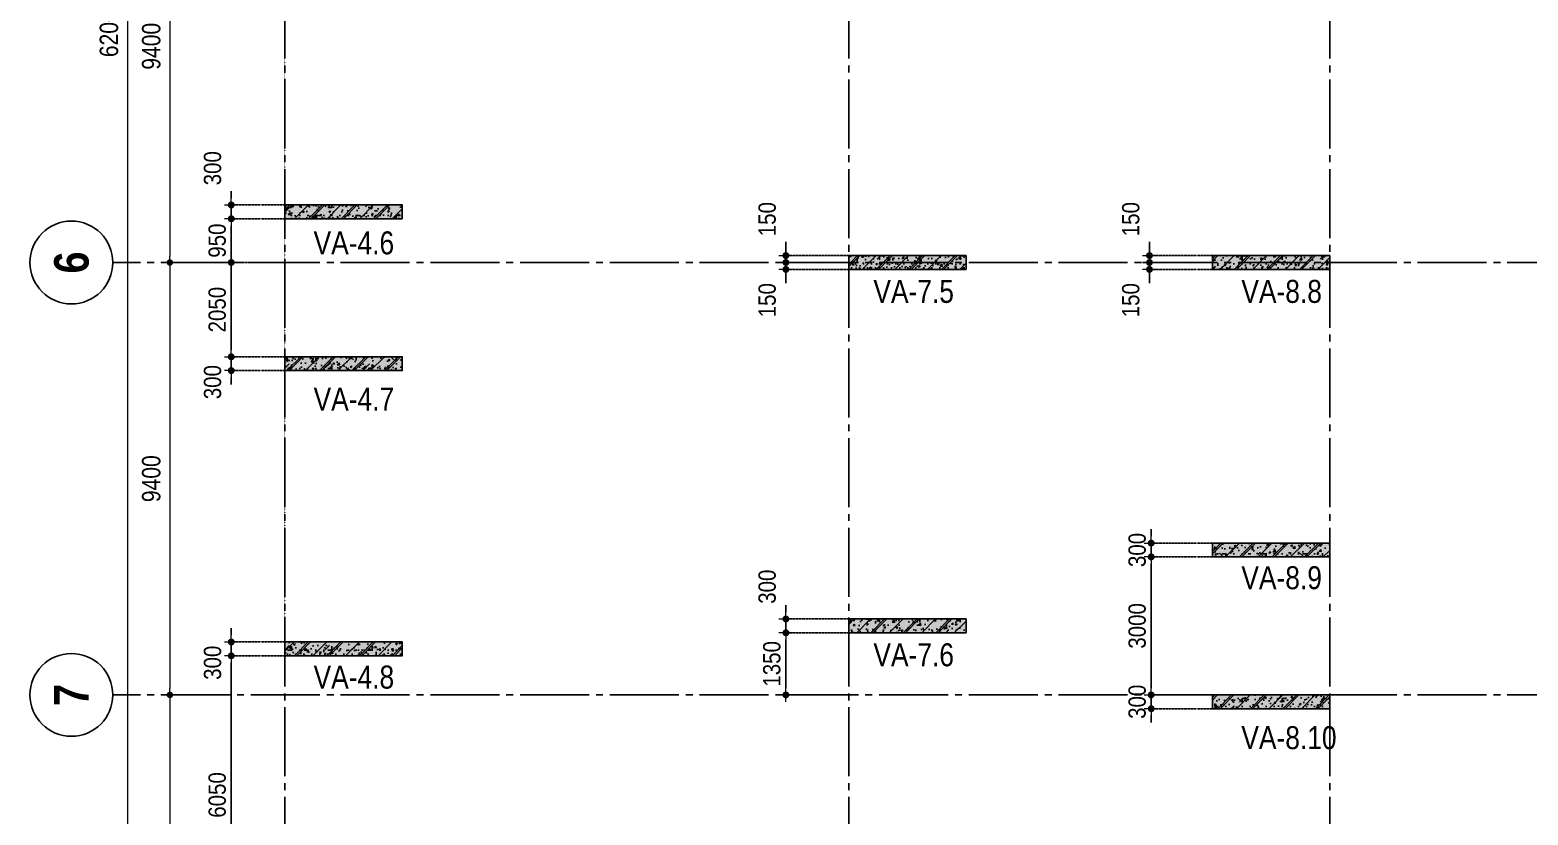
# Model space of a CAD drawing. Header units: millimetres. Extents: x -3973692 to -2843767, y 592734 to 838475.
# Drawn here: x -2954036 to -2921486, y 714119 to 731186 of the extents above; entities that cross this region are included whole.
import ezdxf
from ezdxf.enums import TextEntityAlignment as Align

# ---------------------------------------------------------------- set-up
doc = ezdxf.new("R2010")
doc.units = ezdxf.units.MM
doc.header["$MEASUREMENT"] = 0
doc.header["$PDMODE"] = 3
doc.header["$PDSIZE"] = -20
for name, pattern in [('CHG_XX_Luoi truc-Block A$0$MB_Luoi truc-150-TWA$0$Center101', [13, 10, -1, 1, -1]), ('DIVIDE2', [15.87499999999999, 6.349999999999998, -3.174999999999998, 0, -3.174999999999998, 0, -3.174999999999998]), ('DOT2', [0.125, 0, -0.125]), ('HIDDEN5', [2.8375, 1.25, -1.5875])]:
    doc.linetypes.add(name, pattern=pattern)
doc.layers.get('0').update_dxf_attribs({"lineweight": 9})
doc.layers.get('Defpoints').update_dxf_attribs({"color": 10, "lineweight": 0})
for name, color, linetype, lineweight in [("'S_General_Dim_1", 1, 'Continuous', 18), ("'S_General_Divide_3 Intermediate", 3, 'DIVIDE2', 40), ('CHG_XX_Cot_Block A-T8-15$0$DBAO', 3, 'Continuous', 13), ('CHG_XX_Luoi truc-Block A$0$Dim 200', 1, 'Continuous', 5), ('TEXT', 7, 'Continuous', 15)]:
    doc.layers.add(name, color=color, linetype=linetype, lineweight=lineweight)
for name, color, linetype in [('CHG_XX_Cot_Block A-T8-15$0$mb_cot tang 14-17 twa$0$Concrete Hatch', 218, 'Continuous'), ('CHG_XX_Cot_Block A-T8-15$0$mb_cot tang 14-17 twa$0$Concrete Line', 6, 'Continuous'), ('CHG_XX_Cot_Block A-T8-15$0$mb_cot tang 14-17 twa$0$Concrete Solid', 216, 'Continuous'), ('CHG_XX_Luoi truc-Block A$0$MB_Luoi truc-150-TWA$0$Grid', 34, 'Continuous'), ('CHG_XX_Luoi truc-Block A$0$MB_Luoi truc-150-TWA$0$Grid Line', 251, 'CHG_XX_Luoi truc-Block A$0$MB_Luoi truc-150-TWA$0$Center101'), ('dim', 1, 'Continuous')]:
    doc.layers.add(name, color=color, linetype=linetype)
doc.styles.add('arial', font='arial.ttf', dxfattribs={"width": 0.85})
doc.styles.add('CHG_XX_Luoi truc-Block A$0$MB_Luoi truc-150-TWA$0$Grid A-F$0$VNI-HelveCB', font='')
doc.styles.add('CHG_XX_Luoi truc-Block A$0$Star-HelCon', font='')
doc.styles.add('TTP-HelCon', font='')
doc.styles.get('CHG_XX_Luoi truc-Block A$0$MB_Luoi truc-150-TWA$0$Grid A-F$0$VNI-HelveCB').set_extended_font_data('VNI-Helve-Condense', bold=True)
doc.styles.get('CHG_XX_Luoi truc-Block A$0$Star-HelCon').set_extended_font_data('VNI-Helve-Condense')
doc.styles.get('TTP-HelCon').set_extended_font_data('VNI-Helve-Condense')
doc.dimstyles.new('150', dxfattribs={"dimscale": 150, "dimtxt": 2.5, "dimasz": 1, "dimexe": 0, "dimexo": 0, "dimgap": 0.75, "dimtad": 1, "dimdec": 0, "dimzin": 9, "dimdsep": 46, "dimtxsty": 'arial', "dimblk1": 'DIMDOT', "dimblk2": 'DIMDOT', "dimsah": 1, "dimcen": 2, "dimdle": 3, "dimclre": 8, "dimclrt": 2, "dimadec": 0, "dimazin": 0, "dimtfac": 1, "dimtdec": 0, "dimtix": 1, "dimtmove": 2, "dimatfit": 3, "dimldrblk": 'DIMPIJL', "dimfxl": 1, "dimtvp": 1.8, "dimtolj": 1, "dimtzin": 0, "dimarcsym": 0})
doc.dimstyles.new('CHG_XX_Luoi truc-Block A$0$Dim 200', dxfattribs={"dimscale": 200, "dimtxt": 2, "dimasz": 0.7, "dimexe": 1, "dimexo": 1, "dimgap": 1, "dimtad": 1, "dimdec": 0, "dimzin": 12, "dimdsep": 46, "dimtxsty": 'CHG_XX_Luoi truc-Block A$0$Star-HelCon', "dimblk": 'CHG_XX_Luoi truc-Block A$0$_Dot', "dimcen": 1, "dimclrd": 256, "dimclre": 256, "dimclrt": 3, "dimadec": 0, "dimazin": 0, "dimtfac": 1, "dimtdec": 0, "dimtix": 1, "dimtmove": 2, "dimatfit": 3, "dimldrblk": 'CHG_XX_Luoi truc-Block A$0$HTT Arrow 30', "dimfxl": 1, "dimtolj": 1, "dimtzin": 0, "dimarcsym": 0})

# ---------------------------------------------------------------- blocks, each defined once
blk = doc.blocks.new('*U3016')
at = {"layer": 'CHG_XX_Luoi truc-Block A$0$MB_Luoi truc-150-TWA$0$Grid Line'}
blk.add_line((0, 0), (0, 467.0000000000001), dxfattribs=at)
at = {"layer": 'CHG_XX_Luoi truc-Block A$0$MB_Luoi truc-150-TWA$0$Grid', "lineweight": -2, "style": 'CHG_XX_Luoi truc-Block A$0$MB_Luoi truc-150-TWA$0$Grid A-F$0$VNI-HelveCB'}
for tag, p in [('GRIDSUB', (0, 476.0000000000001)), ('GRID', (0, -9))]:
    blk.add_attdef(tag, text='', height=5, dxfattribs=at).set_placement(p, align=Align.MIDDLE)
blk = doc.blocks.new('*U3015')
at = {"layer": 'CHG_XX_Luoi truc-Block A$0$MB_Luoi truc-150-TWA$0$Grid Line'}
blk.add_line((0, 0), (0, 467), dxfattribs=at)
at = {"layer": 'CHG_XX_Luoi truc-Block A$0$MB_Luoi truc-150-TWA$0$Grid', "lineweight": -2, "style": 'CHG_XX_Luoi truc-Block A$0$MB_Luoi truc-150-TWA$0$Grid A-F$0$VNI-HelveCB'}
for tag, p in [('GRIDSUB', (0, 476)), ('GRID', (0, -9))]:
    blk.add_attdef(tag, text='', height=5, dxfattribs=at).set_placement(p, align=Align.MIDDLE)
blk = doc.blocks.new('CHG_XX_Luoi truc-Block A$0$_Dot')
at = {"color": 0, "linetype": 'ByBlock', "lineweight": -2}
blk.add_line((-0.5, 0), (-1, 0), dxfattribs=at)
at = {"color": 0, "linetype": 'ByBlock', "const_width": 0.5}
blk.add_lwpolyline([(-0.25, 0, 1), (0.25, 0, 1)], format="xyb", close=True, dxfattribs=at)
blk = doc.blocks.new('*D3000')
at = {"layer": 'CHG_XX_Luoi truc-Block A$0$Dim 200', "lineweight": -2, "transparency": 16777216}
for p, q in [((-1678.131983339686, 125559.6356885453), (-2699.984525544472, 125559.6356885453)), ((-2499.984525544472, 125419.6356885453), (-2499.98452554447, 116299.6356885453)), ((-1828.131983339686, 116159.6356885453), (-2699.98452554447, 116159.6356885453))]:
    blk.add_line(p, q, dxfattribs=at)
at = {"layer": 'Defpoints', "color": 0, "transparency": 16777216}
for p in [(-1478.131983339686, 125559.6356885453), (-2499.98452554447, 116159.6356885453), (-1628.131983339686, 116159.6356885453)]:
    blk.add_point(p, dxfattribs=at)
at = {"layer": 'CHG_XX_Luoi truc-Block A$0$Dim 200', "lineweight": -2, "transparency": 16777216, "xscale": 140, "yscale": 140, "zscale": 140}
for p, rotation in [((-2499.984525544472, 125559.6356885453), 90), ((-2499.98452554447, 116159.6356885453), 270)]:
    blk.add_blockref('CHG_XX_Luoi truc-Block A$0$_Dot', p, dxfattribs=dict(at, rotation=rotation))
at = {"layer": 'CHG_XX_Luoi truc-Block A$0$Dim 200', "color": 3, "transparency": 16777216, "insert": (-2904.251192211103, 120859.6356885452), "char_height": 400, "attachment_point": 5, "rotation": 90, "style": 'CHG_XX_Luoi truc-Block A$0$Star-HelCon'}
blk.add_mtext('\\A1;9400', dxfattribs=at)
blk = doc.blocks.new('CHG_XX_Luoi truc-Block A$0$HTT Arrow 30')
blk.add_hatch(color=256).paths.add_polyline_path([(-2.5, 0.3750000000000002), (-2.5, -0.3749999999999998), (0, 0)])
at = {"color": 0, "linetype": 'ByBlock', "lineweight": -2}
for p, q in [((0, 0), (-2.5, 0.3750000000000002)), ((-2.5, -0.3749999999999998), (-2.5, 0.3750000000000002)), ((0, 0), (-2.5, -0.3749999999999998))]:
    blk.add_line(p, q, dxfattribs=at)
blk = doc.blocks.new('*D3001')
at = {"layer": 'CHG_XX_Luoi truc-Block A$0$Dim 200', "lineweight": -2, "transparency": 16777216}
for p, q in [((-1828.131983339686, 116159.6356885453), (-2699.984525544472, 116159.6356885453)), ((-2499.984525544472, 116019.6356885453), (-2499.98452554447, 106899.6356885453)), ((-1678.131983339686, 106759.6356885453), (-2699.98452554447, 106759.6356885453))]:
    blk.add_line(p, q, dxfattribs=at)
at = {"layer": 'Defpoints', "color": 0, "transparency": 16777216}
for p in [(-1628.131983339686, 116159.6356885453), (-2499.98452554447, 106759.6356885453), (-1478.131983339686, 106759.6356885453)]:
    blk.add_point(p, dxfattribs=at)
at = {"layer": 'CHG_XX_Luoi truc-Block A$0$Dim 200', "lineweight": -2, "transparency": 16777216, "xscale": 140, "yscale": 140, "zscale": 140}
for p, rotation in [((-2499.984525544472, 116159.6356885453), 90), ((-2499.98452554447, 106759.6356885453), 270)]:
    blk.add_blockref('CHG_XX_Luoi truc-Block A$0$_Dot', p, dxfattribs=dict(at, rotation=rotation))
at = {"layer": 'CHG_XX_Luoi truc-Block A$0$Dim 200', "color": 3, "transparency": 16777216, "insert": (-2904.251192211106, 111459.6356885452), "char_height": 400, "attachment_point": 5, "rotation": 90, "style": 'CHG_XX_Luoi truc-Block A$0$Star-HelCon'}
blk.add_mtext('\\A1;9400', dxfattribs=at)
blk = doc.blocks.new('*D3002')
at = {"layer": 'CHG_XX_Luoi truc-Block A$0$Dim 200', "lineweight": -2, "transparency": 16777216}
for p, q in [((-1678.131983339686, 106759.6356885453), (-2699.984525540746, 106759.6356885453)), ((-2499.984525540746, 106619.6356885453), (-2499.984525540744, 97799.63568854523)), ((-1678.131983339686, 97659.63568854523), (-2699.984525540744, 97659.63568854523))]:
    blk.add_line(p, q, dxfattribs=at)
at = {"layer": 'Defpoints', "color": 0, "transparency": 16777216}
for p in [(-1478.131983339686, 106759.6356885453), (-2499.984525540744, 97659.63568854523), (-1478.131983339686, 97659.63568854523)]:
    blk.add_point(p, dxfattribs=at)
at = {"layer": 'CHG_XX_Luoi truc-Block A$0$Dim 200', "lineweight": -2, "transparency": 16777216, "xscale": 140, "yscale": 140, "zscale": 140}
for p, rotation in [((-2499.984525540746, 106759.6356885453), 90), ((-2499.984525540744, 97659.63568854523), 270)]:
    blk.add_blockref('CHG_XX_Luoi truc-Block A$0$_Dot', p, dxfattribs=dict(at, rotation=rotation))
at = {"layer": 'CHG_XX_Luoi truc-Block A$0$Dim 200', "color": 3, "transparency": 16777216, "insert": (-2904.251192207382, 102209.6356885452), "char_height": 400, "attachment_point": 5, "rotation": 90, "style": 'CHG_XX_Luoi truc-Block A$0$Star-HelCon'}
blk.add_mtext('\\A1;9100', dxfattribs=at)
blk = doc.blocks.new('*D3004')
at = {"layer": 'CHG_XX_Luoi truc-Block A$0$Dim 200', "lineweight": -2, "transparency": 16777216}
for p, q in [((-2389.058254442077, 152259.6356885453), (-3618.466354361928, 152259.6356885453)), ((-3418.466354361928, 152119.6356885453), (-3418.466354361914, 90399.63568854523)), ((-2354.176773137588, 90259.63568854523), (-3618.466354361914, 90259.63568854523))]:
    blk.add_line(p, q, dxfattribs=at)
at = {"layer": 'Defpoints', "color": 0, "transparency": 16777216}
for p in [(-2189.058254442077, 152259.6356885453), (-3418.466354361914, 90259.63568854523), (-2154.176773137588, 90259.63568854523)]:
    blk.add_point(p, dxfattribs=at)
at = {"layer": 'CHG_XX_Luoi truc-Block A$0$Dim 200', "lineweight": -2, "transparency": 16777216, "xscale": 140, "yscale": 140, "zscale": 140}
for p, rotation in [((-3418.466354361928, 152259.6356885453), 90), ((-3418.466354361914, 90259.63568854523), 270)]:
    blk.add_blockref('CHG_XX_Luoi truc-Block A$0$_Dot', p, dxfattribs=dict(at, rotation=rotation))
at = {"layer": 'CHG_XX_Luoi truc-Block A$0$Dim 200', "color": 3, "transparency": 16777216, "insert": (-3822.733021028553, 121259.6356885452), "char_height": 400, "attachment_point": 5, "rotation": 90, "style": 'CHG_XX_Luoi truc-Block A$0$Star-HelCon'}
blk.add_mtext('\\A1;62000', dxfattribs=at)
blk = doc.blocks.new('*U3014')
at = {"layer": 'CHG_XX_Luoi truc-Block A$0$MB_Luoi truc-150-TWA$0$Grid', "lineweight": -2}
blk.add_line((0, 407), (0, 404), dxfattribs=at)
blk.add_circle((0, 413), 6, dxfattribs=at)
at = {"layer": 'CHG_XX_Luoi truc-Block A$0$MB_Luoi truc-150-TWA$0$Grid Line'}
blk.add_line((0, 0), (0, 404), dxfattribs=at)
at = {"layer": 'CHG_XX_Luoi truc-Block A$0$MB_Luoi truc-150-TWA$0$Grid', "lineweight": -2, "style": 'CHG_XX_Luoi truc-Block A$0$MB_Luoi truc-150-TWA$0$Grid A-F$0$VNI-HelveCB'}
for tag, p in [('GRIDSUB', (0, 413)), ('GRID', (0, -9))]:
    blk.add_attdef(tag, text='', height=5, dxfattribs=at).set_placement(p, align=Align.MIDDLE)
blk = doc.blocks.new('*U3162')
at = {"layer": 'CHG_XX_Cot_Block A-T8-15$0$mb_cot tang 14-17 twa$0$Concrete Hatch'}
h = blk.add_hatch(dxfattribs=at)
h.set_pattern_fill('CONCRETE', color=256, scale=50, style=0, pattern_type=2)
h.set_pattern_definition([(45, (150, -2500), (-176.7766952966369, 176.7766952966369), []), (45, (150, -2450), (-353.5533905932737, 353.5533905932738), []), (49.99999999999999, (150, -2500), (358.6300913003767, -31.37606749129755), [37.5, -412.5]), (355, (150, -2500), (-69.3756668065, 376.0960668500059), [30, -330]), (100.4514, (179.88584, -2502.614669999999), (289.2546908570108, 344.7197710304768), [31.870095, -350.571056]), (46.18420000000001, (150, -2400), (533.6205243128222, -82.75950716450905), [56.25, -618.75]), (96.6356, (194.4683725, -2406.8966535), (467.3313527743517, 487.0589354502209), [47.805144, -525.8565]), (351.1842, (150, -2400), (467.3309725668136, 487.0593004626623), [45, -495]), (21, (200, -2425), (298.4535260592309, -201.3094453326694), [37.5, -412.5]), (326.0000000000001, (200, -2425), (121.6576659607909, 362.5750225234265), [30, -330]), (71.4514, (224.8711165, -2441.775803), (420.111314290745, 161.2652483549762), [31.870095, -350.571056]), (37.50000000000001, (150, -2500), (6.079927658645334, 166.4469269156558), [0, -326, 0, -335, 0, -331.25]), (7.499999999999999, (150, -2500), (131.5347687210743, 197.2058559411801), [0, -191, 0, -318.5, 0, -126.25]), (327.5, (38.5, -2500), (266.9112180862045, -11.2774358671899), [0, -125, 0, -390, 0, -517.5]), (317.5, (-11.5, -2500), (291.5930846711931, 50.05249116615882), [0, -162.5, 0, -259, 0, -367.5]), (0, (325, -2325), (0, 875), [87.5, -787.5]), (0, (587.5, -2150), (0, 875), [87.5, -787.5]), (0, (412.5, -1800), (0, 875), [87.5, -350, 87.5, -350]), (90, (325, -2325), (-875, 5.35782974626967e-14), [87.5, -787.5]), (90, (412.5, -1800), (-875, 5.35782974626967e-14), [87.5, -787.5]), (90, (675, -2150), (-875, 5.35782974626967e-14), [87.5, -787.5]), (90, (850, -1887.5), (-875, 5.35782974626967e-14), [87.5, -787.5]), (135, (412.5, -2325), (-875.016357447105, 8.881784197001252e-14), [123.76, -1113.7]), (135, (500, -1800), (-875.016357447105, 8.881784197001252e-14), [123.76, -1113.7]), (45, (587.5, -2150), (8.881784197001252e-14, 875.016357447105), [123.76, -247.485, 123.76, -742.455]), (0, (-25, -2500), (87.5, 87.5), [-175, 0])])
h.paths.add_polyline_path([(-50, 50), (-50, -2500), (250, -2500), (250, 50)])
at = {"layer": 'CHG_XX_Cot_Block A-T8-15$0$mb_cot tang 14-17 twa$0$Concrete Solid'}
blk.add_hatch(color=256, dxfattribs=at).paths.add_polyline_path([(-50, 50), (-50, -2500), (250, -2500), (250, 50)])
at = {"layer": 'CHG_XX_Cot_Block A-T8-15$0$mb_cot tang 14-17 twa$0$Concrete Line'}
blk.add_lwpolyline([(-50, 50), (-50, -2500), (250, -2500), (250, 50)], close=True, dxfattribs=at)
blk = doc.blocks.new('DIMDOT')
for p, q in [((1, 0), (-1, 0)), ((0, -1), (0, 1))]:
    blk.add_line(p, q)
at = {"const_width": 0.5}
blk.add_lwpolyline([(-0.25, 0, 1), (0.25, 0, 1)], format="xyb", close=True, dxfattribs=at)
blk = doc.blocks.new('*D671')
at = {"layer": "'S_General_Dim_1", "color": 0, "lineweight": -2, "transparency": 16777216}
for p, q in [((-2949662.05139117, 727531.0114495864), (-2949662.05139117, 727681.0114495864)), ((-2949662.05139117, 727381.0114495864), (-2949662.05139117, 727080.6471437085)), ((-2949662.05139117, 726930.6471437085), (-2949662.05139117, 726780.6471437085))]:
    blk.add_line(p, q, dxfattribs=at)
at = {"layer": "'S_General_Dim_1", "color": 8, "linetype": 'HIDDEN5', "lineweight": -2, "transparency": 16777216}
for p, q in [((-2948495.198556493, 727381.0114495864), (-2949662.05139117, 727381.0114495864)), ((-2948495.198556937, 727080.6471437085), (-2949662.05139117, 727080.6471437085))]:
    blk.add_line(p, q, dxfattribs=at)
at = {"layer": 'Defpoints', "color": 0, "transparency": 16777216}
for p in [(-2948495.198556493, 727381.0114495864), (-2949662.05139117, 727080.6471437085), (-2948495.198556937, 727080.6471437085)]:
    blk.add_point(p, dxfattribs=at)
at = {"layer": "'S_General_Dim_1", "color": 0, "lineweight": -2, "transparency": 16777216, "xscale": 150, "yscale": 150, "zscale": 150}
for p, rotation in [((-2949662.05139117, 727381.0114495864), 270), ((-2949662.05139117, 727080.6471437085), 90)]:
    blk.add_blockref('DIMDOT', p, dxfattribs=dict(at, rotation=rotation))
at = {"layer": "'S_General_Dim_1", "color": 2, "transparency": 16777216, "insert": (-2950067.337884995, 728179.2762593387), "char_height": 375, "attachment_point": 5, "rotation": 90, "style": 'arial'}
blk.add_mtext('\\A1;300', dxfattribs=at)
blk = doc.blocks.new('DIMPIJL')
at = {"linetype": 'ByBlock'}
blk.add_solid([(-2.5, 0.4166666666666686), (-2.5, -0.4166666666666686), (0, 0)], dxfattribs=at)
blk = doc.blocks.new('*D672')
at = {"layer": "'S_General_Dim_1", "color": 0, "lineweight": -2, "transparency": 16777216}
for p, q in [((-2949662.051390908, 724230.6471380717), (-2949662.051390908, 724380.6471380717)), ((-2949662.051390908, 724080.6471380717), (-2949662.051390908, 723781.0114495864)), ((-2949662.051390908, 723631.0114495864), (-2949662.051390908, 723481.0114495864))]:
    blk.add_line(p, q, dxfattribs=at)
at = {"layer": "'S_General_Dim_1", "color": 8, "linetype": 'HIDDEN5', "lineweight": -2, "transparency": 16777216}
for p, q in [((-2948495.198556677, 724080.6471380717), (-2949662.051390908, 724080.6471380717)), ((-2948495.198556937, 723781.0114495864), (-2949662.051390908, 723781.0114495864))]:
    blk.add_line(p, q, dxfattribs=at)
at = {"layer": 'Defpoints', "color": 0, "transparency": 16777216}
for p in [(-2948495.198556677, 724080.6471380717), (-2949662.051390908, 723781.0114495864), (-2948495.198556937, 723781.0114495864)]:
    blk.add_point(p, dxfattribs=at)
at = {"layer": "'S_General_Dim_1", "color": 0, "lineweight": -2, "transparency": 16777216, "xscale": 150, "yscale": 150, "zscale": 150}
for p, rotation in [((-2949662.051390908, 724080.6471380717), 270), ((-2949662.051390908, 723781.0114495864), 90)]:
    blk.add_blockref('DIMDOT', p, dxfattribs=dict(at, rotation=rotation))
at = {"layer": "'S_General_Dim_1", "color": 2, "transparency": 16777216, "insert": (-2950067.337884734, 723529.4825462495), "char_height": 375, "attachment_point": 5, "rotation": 90, "style": 'arial'}
blk.add_mtext('\\A1;300', dxfattribs=at)
blk = doc.blocks.new('*D673')
at = {"layer": "'S_General_Dim_1", "color": 0, "lineweight": -2, "transparency": 16777216}
for p, q in [((-2949662.051390908, 718031.0114495864), (-2949662.051390908, 718181.0114495864)), ((-2949662.051390908, 717881.0114495864), (-2949662.051390908, 717580.6516391439)), ((-2949662.051390908, 717430.6516391439), (-2949662.051390908, 717280.6516391439))]:
    blk.add_line(p, q, dxfattribs=at)
at = {"layer": "'S_General_Dim_1", "color": 8, "linetype": 'HIDDEN5', "lineweight": -2, "transparency": 16777216}
for p, q in [((-2948495.198556937, 717881.0114495864), (-2949662.051390908, 717881.0114495864)), ((-2948495.198556677, 717580.6516391439), (-2949662.051390908, 717580.6516391439))]:
    blk.add_line(p, q, dxfattribs=at)
at = {"layer": 'Defpoints', "color": 0, "transparency": 16777216}
for p in [(-2948495.198556937, 717881.0114495864), (-2949662.051390908, 717580.6516391439), (-2948495.198556677, 717580.6516391439)]:
    blk.add_point(p, dxfattribs=at)
at = {"layer": "'S_General_Dim_1", "color": 0, "lineweight": -2, "transparency": 16777216, "xscale": 150, "yscale": 150, "zscale": 150}
for p, rotation in [((-2949662.051390908, 717881.0114495864), 270), ((-2949662.051390908, 717580.6516391439), 90)]:
    blk.add_blockref('DIMDOT', p, dxfattribs=dict(at, rotation=rotation))
at = {"layer": "'S_General_Dim_1", "color": 2, "transparency": 16777216, "insert": (-2950067.337884734, 717429.4870473217), "char_height": 375, "attachment_point": 5, "rotation": 90, "style": 'arial'}
blk.add_mtext('\\A1;300', dxfattribs=at)
blk = doc.blocks.new('*D674')
at = {"layer": "'S_General_Dim_1", "color": 8, "linetype": 'HIDDEN5', "lineweight": -2, "transparency": 16777216}
for p, q in [((-2948495.198556677, 717580.6516391439), (-2949662.051390907, 717580.6516391439)), ((-2947445.19855693, 711530.6471380723), (-2949662.051390907, 711530.6471380723))]:
    blk.add_line(p, q, dxfattribs=at)
at = {"layer": "'S_General_Dim_1", "color": 0, "lineweight": -2, "transparency": 16777216}
blk.add_line((-2949662.051390907, 717430.6516391439), (-2949662.051390907, 711680.6471380723), dxfattribs=at)
at = {"layer": 'Defpoints', "color": 0, "transparency": 16777216}
for p in [(-2948495.198556677, 717580.6516391439), (-2949662.051390907, 711530.6471380723), (-2947445.19855693, 711530.6471380723)]:
    blk.add_point(p, dxfattribs=at)
at = {"layer": "'S_General_Dim_1", "color": 0, "lineweight": -2, "transparency": 16777216, "xscale": 150, "yscale": 150, "zscale": 150}
for p, rotation in [((-2949662.051390907, 717580.6516391439), 90), ((-2949662.051390907, 711530.6471380723), 270)]:
    blk.add_blockref('DIMDOT', p, dxfattribs=dict(at, rotation=rotation))
at = {"layer": "'S_General_Dim_1", "color": 2, "transparency": 16777216, "insert": (-2949966.016261302, 714555.649388609), "char_height": 375, "attachment_point": 5, "rotation": 90, "style": 'arial'}
blk.add_mtext('\\A1;6050', dxfattribs=at)
blk = doc.blocks.new('*D687')
at = {"layer": "'S_General_Dim_1", "color": 8, "linetype": 'HIDDEN5', "lineweight": -2, "transparency": 16777216}
for p, q in [((-2948495.198556937, 727080.6471437085), (-2949662.051391169, 727080.6471437085)), ((-2948495.198556736, 726130.6471381313), (-2949662.051391169, 726130.6471381313))]:
    blk.add_line(p, q, dxfattribs=at)
at = {"layer": "'S_General_Dim_1", "color": 0, "lineweight": -2, "transparency": 16777216}
blk.add_line((-2949662.051391169, 726930.6471437085), (-2949662.051391169, 726280.6471381313), dxfattribs=at)
at = {"layer": 'Defpoints', "color": 0, "transparency": 16777216}
for p in [(-2948495.198556937, 727080.6471437085), (-2949662.051391169, 726130.6471381313), (-2948495.198556736, 726130.6471381313)]:
    blk.add_point(p, dxfattribs=at)
at = {"layer": "'S_General_Dim_1", "color": 0, "lineweight": -2, "transparency": 16777216, "xscale": 150, "yscale": 150, "zscale": 150}
for p, rotation in [((-2949662.051391169, 727080.6471437085), 90), ((-2949662.051391169, 726130.6471381313), 270)]:
    blk.add_blockref('DIMDOT', p, dxfattribs=dict(at, rotation=rotation))
at = {"layer": "'S_General_Dim_1", "color": 2, "transparency": 16777216, "insert": (-2949966.016261565, 726605.6471409207), "char_height": 375, "attachment_point": 5, "rotation": 90, "style": 'arial'}
blk.add_mtext('\\A1;950', dxfattribs=at)
blk = doc.blocks.new('*D688')
at = {"layer": "'S_General_Dim_1", "color": 8, "linetype": 'HIDDEN5', "lineweight": -2, "transparency": 16777216}
for p, q in [((-2948495.198556735, 726130.6471381313), (-2949662.051390907, 726130.6471381313)), ((-2948495.198556677, 724080.6471380717), (-2949662.051390907, 724080.6471380717))]:
    blk.add_line(p, q, dxfattribs=at)
at = {"layer": "'S_General_Dim_1", "color": 0, "lineweight": -2, "transparency": 16777216}
blk.add_line((-2949662.051390907, 724230.6471380717), (-2949662.051390907, 725980.6471381313), dxfattribs=at)
at = {"layer": 'Defpoints', "color": 0, "transparency": 16777216}
for p in [(-2949662.051390907, 726130.6471381313), (-2948495.198556735, 726130.6471381313), (-2948495.198556677, 724080.6471380717)]:
    blk.add_point(p, dxfattribs=at)
at = {"layer": "'S_General_Dim_1", "color": 0, "lineweight": -2, "transparency": 16777216, "xscale": 150, "yscale": 150, "zscale": 150}
for p, rotation in [((-2949662.051390907, 726130.6471381313), 90), ((-2949662.051390907, 724080.6471380717), 270)]:
    blk.add_blockref('DIMDOT', p, dxfattribs=dict(at, rotation=rotation))
at = {"layer": "'S_General_Dim_1", "color": 2, "transparency": 16777216, "insert": (-2949966.016261302, 725105.6471381023), "char_height": 375, "attachment_point": 5, "rotation": 90, "style": 'arial'}
blk.add_mtext('\\A1;2050', dxfattribs=at)
blk = doc.blocks.new('*D737')
at = {"layer": "'S_General_Dim_1", "color": 0, "lineweight": -2, "transparency": 16777216}
for p, q in [((-2937611.030150365, 726431.0114495864), (-2937611.030150365, 726581.0114495864)), ((-2937611.030150365, 726281.0114495864), (-2937611.030150365, 726130.6471381313)), ((-2937611.030150365, 725980.6471381313), (-2937611.030150365, 725830.6471381313))]:
    blk.add_line(p, q, dxfattribs=at)
at = {"layer": "'S_General_Dim_1", "color": 8, "linetype": 'HIDDEN5', "lineweight": -2, "transparency": 16777216}
for p, q in [((-2936245.198556937, 726281.0114495864), (-2937611.030150365, 726281.0114495864)), ((-2936245.198556937, 726130.6471381313), (-2937611.030150365, 726130.6471381313))]:
    blk.add_line(p, q, dxfattribs=at)
at = {"layer": 'Defpoints', "color": 0, "transparency": 16777216}
for p in [(-2936245.198556937, 726281.0114495864), (-2937611.030150365, 726130.6471381313), (-2936245.198556937, 726130.6471381313)]:
    blk.add_point(p, dxfattribs=at)
at = {"layer": "'S_General_Dim_1", "color": 0, "lineweight": -2, "transparency": 16777216, "xscale": 150, "yscale": 150, "zscale": 150}
for p, rotation in [((-2937611.030150365, 726281.0114495864), 270), ((-2937611.030150365, 726130.6471381313), 90)]:
    blk.add_blockref('DIMDOT', p, dxfattribs=dict(at, rotation=rotation))
at = {"layer": "'S_General_Dim_1", "color": 2, "transparency": 16777216, "insert": (-2938016.316644206, 727072.8055864642), "char_height": 375, "attachment_point": 5, "rotation": 90, "style": 'arial'}
blk.add_mtext('\\A1;150', dxfattribs=at)
blk = doc.blocks.new('*D738')
at = {"layer": "'S_General_Dim_1", "color": 0, "lineweight": -2, "transparency": 16777216}
for p, q in [((-2937611.030150365, 726280.6471381313), (-2937611.030150365, 726430.6471381313)), ((-2937611.030150365, 726130.6471381313), (-2937611.030150365, 725981.0114495864)), ((-2937611.030150365, 725831.0114495864), (-2937611.030150365, 725681.0114495864))]:
    blk.add_line(p, q, dxfattribs=at)
at = {"layer": "'S_General_Dim_1", "color": 8, "linetype": 'HIDDEN5', "lineweight": -2, "transparency": 16777216}
for p, q in [((-2936245.198556937, 726130.6471381313), (-2937611.030150365, 726130.6471381313)), ((-2936245.198556938, 725981.0114495864), (-2937611.030150365, 725981.0114495864))]:
    blk.add_line(p, q, dxfattribs=at)
at = {"layer": 'Defpoints', "color": 0, "transparency": 16777216}
for p in [(-2937611.030150365, 725981.0114495864), (-2936245.198556937, 726130.6471381313), (-2936245.198556938, 725981.0114495864)]:
    blk.add_point(p, dxfattribs=at)
at = {"layer": "'S_General_Dim_1", "color": 0, "lineweight": -2, "transparency": 16777216, "xscale": 150, "yscale": 150, "zscale": 150}
for p, rotation in [((-2937611.030150365, 726130.6471381313), 270), ((-2937611.030150365, 725981.0114495864), 90)]:
    blk.add_blockref('DIMDOT', p, dxfattribs=dict(at, rotation=rotation))
at = {"layer": "'S_General_Dim_1", "color": 2, "transparency": 16777216, "insert": (-2938016.316644206, 725310.8351119724), "char_height": 375, "attachment_point": 5, "rotation": 90, "style": 'arial'}
blk.add_mtext('\\A1;150', dxfattribs=at)
blk = doc.blocks.new('*D739')
at = {"layer": "'S_General_Dim_1", "color": 0, "lineweight": -2, "transparency": 16777216}
for p, q in [((-2937611.030150371, 718531.011455164), (-2937611.030150371, 718681.011455164)), ((-2937611.030150371, 718381.011455164), (-2937611.030150371, 718081.011455164)), ((-2937611.030150371, 717931.011455164), (-2937611.030150371, 717781.011455164))]:
    blk.add_line(p, q, dxfattribs=at)
at = {"layer": "'S_General_Dim_1", "color": 8, "linetype": 'HIDDEN5', "lineweight": -2, "transparency": 16777216}
for p, q in [((-2936245.198556879, 718381.011455164), (-2937611.030150371, 718381.011455164)), ((-2936245.198556938, 718081.011455164), (-2937611.030150371, 718081.011455164))]:
    blk.add_line(p, q, dxfattribs=at)
at = {"layer": 'Defpoints', "color": 0, "transparency": 16777216}
for p in [(-2936245.198556879, 718381.011455164), (-2937611.030150371, 718081.011455164), (-2936245.198556938, 718081.011455164)]:
    blk.add_point(p, dxfattribs=at)
at = {"layer": "'S_General_Dim_1", "color": 0, "lineweight": -2, "transparency": 16777216, "xscale": 150, "yscale": 150, "zscale": 150}
for p, rotation in [((-2937611.030150371, 718381.011455164), 270), ((-2937611.030150371, 718081.011455164), 90)]:
    blk.add_blockref('DIMDOT', p, dxfattribs=dict(at, rotation=rotation))
at = {"layer": "'S_General_Dim_1", "color": 2, "transparency": 16777216, "insert": (-2938016.31664421, 719082.7194508532), "char_height": 375, "attachment_point": 5, "rotation": 90, "style": 'arial'}
blk.add_mtext('\\A1;300', dxfattribs=at)
blk = doc.blocks.new('*D740')
at = {"layer": "'S_General_Dim_1", "color": 8, "linetype": 'HIDDEN5', "lineweight": -2, "transparency": 16777216}
for p, q in [((-2936245.198556938, 718081.011455164), (-2937611.030150369, 718081.011455164)), ((-2936245.198556937, 716730.6471381313), (-2937611.030150369, 716730.6471381313))]:
    blk.add_line(p, q, dxfattribs=at)
at = {"layer": "'S_General_Dim_1", "color": 0, "lineweight": -2, "transparency": 16777216}
blk.add_line((-2937611.030150369, 717931.011455164), (-2937611.030150369, 716880.6471381313), dxfattribs=at)
at = {"layer": 'Defpoints', "color": 0, "transparency": 16777216}
for p in [(-2936245.198556938, 718081.011455164), (-2937611.030150369, 716730.6471381313), (-2936245.198556937, 716730.6471381313)]:
    blk.add_point(p, dxfattribs=at)
at = {"layer": "'S_General_Dim_1", "color": 0, "lineweight": -2, "transparency": 16777216, "xscale": 150, "yscale": 150, "zscale": 150}
for p, rotation in [((-2937611.030150369, 718081.011455164), 90), ((-2937611.030150369, 716730.6471381313), 270)]:
    blk.add_blockref('DIMDOT', p, dxfattribs=dict(at, rotation=rotation))
at = {"layer": "'S_General_Dim_1", "color": 2, "transparency": 16777216, "insert": (-2937915.122919809, 717405.8292966485), "char_height": 375, "attachment_point": 5, "rotation": 90, "style": 'arial'}
blk.add_mtext('\\A1;1350', dxfattribs=at)
blk = doc.blocks.new('*D745')
at = {"layer": "'S_General_Dim_1", "color": 0, "lineweight": -2, "transparency": 16777216}
for p, q in [((-2929673.243641569, 720181.0114495864), (-2929673.243641569, 720331.0114495864)), ((-2929673.243641569, 720031.0114495864), (-2929673.243641569, 719730.6471437085)), ((-2929673.243641569, 719580.6471437085), (-2929673.243641569, 719430.6471437085))]:
    blk.add_line(p, q, dxfattribs=at)
at = {"layer": "'S_General_Dim_1", "color": 8, "linetype": 'HIDDEN5', "lineweight": -2, "transparency": 16777216}
for p, q in [((-2928345.198556932, 720031.0114495864), (-2929673.243641569, 720031.0114495864)), ((-2928345.198556932, 719730.6471437085), (-2929673.243641569, 719730.6471437085))]:
    blk.add_line(p, q, dxfattribs=at)
at = {"layer": 'Defpoints', "color": 0, "transparency": 16777216}
for p in [(-2928345.198556932, 720031.0114495864), (-2929673.243641569, 719730.6471437085), (-2928345.198556932, 719730.6471437085)]:
    blk.add_point(p, dxfattribs=at)
at = {"layer": "'S_General_Dim_1", "color": 0, "lineweight": -2, "transparency": 16777216, "xscale": 150, "yscale": 150, "zscale": 150}
for p, rotation in [((-2929673.243641569, 720031.0114495864), 270), ((-2929673.243641569, 719730.6471437085), 90)]:
    blk.add_blockref('DIMDOT', p, dxfattribs=dict(at, rotation=rotation))
at = {"layer": "'S_General_Dim_1", "color": 2, "transparency": 16777216, "insert": (-2929977.33641101, 719880.8292966483), "char_height": 375, "attachment_point": 5, "rotation": 90, "style": 'arial'}
blk.add_mtext('\\A1;300', dxfattribs=at)
blk = doc.blocks.new('*D746')
at = {"layer": "'S_General_Dim_1", "color": 0, "lineweight": -2, "transparency": 16777216}
for p, q in [((-2929673.243641571, 716880.6471326759), (-2929673.243641571, 717030.6471326759)), ((-2929673.243641571, 716730.6471326759), (-2929673.243641571, 716431.0114495864)), ((-2929673.243641571, 716281.0114495864), (-2929673.243641571, 716131.0114495864))]:
    blk.add_line(p, q, dxfattribs=at)
at = {"layer": "'S_General_Dim_1", "color": 8, "linetype": 'HIDDEN5', "lineweight": -2, "transparency": 16777216}
for p, q in [((-2928345.198556931, 716730.6471326759), (-2929673.243641571, 716730.6471326759)), ((-2928345.198556937, 716431.0114495864), (-2929673.243641571, 716431.0114495864))]:
    blk.add_line(p, q, dxfattribs=at)
at = {"layer": 'Defpoints', "color": 0, "transparency": 16777216}
for p in [(-2929673.243641571, 716431.0114495864), (-2928345.198556931, 716730.6471326759), (-2928345.198556937, 716431.0114495864)]:
    blk.add_point(p, dxfattribs=at)
at = {"layer": "'S_General_Dim_1", "color": 0, "lineweight": -2, "transparency": 16777216, "xscale": 150, "yscale": 150, "zscale": 150}
for p, rotation in [((-2929673.243641571, 716730.6471326759), 270), ((-2929673.243641571, 716431.0114495864), 90)]:
    blk.add_blockref('DIMDOT', p, dxfattribs=dict(at, rotation=rotation))
at = {"layer": "'S_General_Dim_1", "color": 2, "transparency": 16777216, "insert": (-2929977.336411011, 716580.8292911319), "char_height": 375, "attachment_point": 5, "rotation": 90, "style": 'arial'}
blk.add_mtext('\\A1;300', dxfattribs=at)
blk = doc.blocks.new('*D747')
at = {"layer": "'S_General_Dim_1", "color": 0, "lineweight": -2, "transparency": 16777216}
for p, q in [((-2929711.030150364, 726431.0114441088), (-2929711.030150364, 726581.0114441088)), ((-2929711.030150364, 726281.0114441088), (-2929711.030150364, 726130.6471381325)), ((-2929711.030150364, 725980.6471381325), (-2929711.030150364, 725830.6471381325))]:
    blk.add_line(p, q, dxfattribs=at)
at = {"layer": "'S_General_Dim_1", "color": 8, "linetype": 'HIDDEN5', "lineweight": -2, "transparency": 16777216}
for p, q in [((-2928345.198556493, 726281.0114441088), (-2929711.030150364, 726281.0114441088)), ((-2928345.198556933, 726130.6471381325), (-2929711.030150364, 726130.6471381325))]:
    blk.add_line(p, q, dxfattribs=at)
at = {"layer": 'Defpoints', "color": 0, "transparency": 16777216}
for p in [(-2928345.198556493, 726281.0114441088), (-2929711.030150364, 726130.6471381325), (-2928345.198556933, 726130.6471381325)]:
    blk.add_point(p, dxfattribs=at)
at = {"layer": "'S_General_Dim_1", "color": 0, "lineweight": -2, "transparency": 16777216, "xscale": 150, "yscale": 150, "zscale": 150}
for p, rotation in [((-2929711.030150364, 726281.0114441088), 270), ((-2929711.030150364, 726130.6471381325), 90)]:
    blk.add_blockref('DIMDOT', p, dxfattribs=dict(at, rotation=rotation))
at = {"layer": "'S_General_Dim_1", "color": 2, "transparency": 16777216, "insert": (-2930116.316644202, 727072.8055864654), "char_height": 375, "attachment_point": 5, "rotation": 90, "style": 'arial'}
blk.add_mtext('\\A1;150', dxfattribs=at)
blk = doc.blocks.new('*D748')
at = {"layer": "'S_General_Dim_1", "color": 0, "lineweight": -2, "transparency": 16777216}
for p, q in [((-2929711.030150364, 726280.6471381325), (-2929711.030150364, 726430.6471381325)), ((-2929711.030150364, 726130.6471381325), (-2929711.030150364, 725981.0114441088)), ((-2929711.030150364, 725831.0114441088), (-2929711.030150364, 725681.0114441088))]:
    blk.add_line(p, q, dxfattribs=at)
at = {"layer": "'S_General_Dim_1", "color": 8, "linetype": 'HIDDEN5', "lineweight": -2, "transparency": 16777216}
for p, q in [((-2928345.198556933, 726130.6471381325), (-2929711.030150364, 726130.6471381325)), ((-2928345.198556937, 725981.0114441088), (-2929711.030150364, 725981.0114441088))]:
    blk.add_line(p, q, dxfattribs=at)
at = {"layer": 'Defpoints', "color": 0, "transparency": 16777216}
for p in [(-2929711.030150364, 725981.0114441088), (-2928345.198556933, 726130.6471381325), (-2928345.198556937, 725981.0114441088)]:
    blk.add_point(p, dxfattribs=at)
at = {"layer": "'S_General_Dim_1", "color": 0, "lineweight": -2, "transparency": 16777216, "xscale": 150, "yscale": 150, "zscale": 150}
for p, rotation in [((-2929711.030150364, 726130.6471381325), 270), ((-2929711.030150364, 725981.0114441088), 90)]:
    blk.add_blockref('DIMDOT', p, dxfattribs=dict(at, rotation=rotation))
at = {"layer": "'S_General_Dim_1", "color": 2, "transparency": 16777216, "insert": (-2930116.316644202, 725310.8351119736), "char_height": 375, "attachment_point": 5, "rotation": 90, "style": 'arial'}
blk.add_mtext('\\A1;150', dxfattribs=at)
blk = doc.blocks.new('*D749')
at = {"layer": "'S_General_Dim_1", "color": 8, "linetype": 'HIDDEN5', "lineweight": -2, "transparency": 16777216}
for p, q in [((-2928345.198556932, 719730.6471437088), (-2929673.243641573, 719730.6471437088)), ((-2928345.198570782, 716730.6471326759), (-2929673.243641573, 716730.6471326759))]:
    blk.add_line(p, q, dxfattribs=at)
at = {"layer": "'S_General_Dim_1", "color": 0, "lineweight": -2, "transparency": 16777216}
blk.add_line((-2929673.243641573, 719580.6471437088), (-2929673.243641573, 716880.6471326759), dxfattribs=at)
at = {"layer": 'Defpoints', "color": 0, "transparency": 16777216}
for p in [(-2928345.198556932, 719730.6471437088), (-2929673.243641573, 716730.6471326759), (-2928345.198570782, 716730.6471326759)]:
    blk.add_point(p, dxfattribs=at)
at = {"layer": "'S_General_Dim_1", "color": 0, "lineweight": -2, "transparency": 16777216, "xscale": 150, "yscale": 150, "zscale": 150}
for p, rotation in [((-2929673.243641573, 719730.6471437088), 90), ((-2929673.243641573, 716730.6471326759), 270)]:
    blk.add_blockref('DIMDOT', p, dxfattribs=dict(at, rotation=rotation))
at = {"layer": "'S_General_Dim_1", "color": 2, "transparency": 16777216, "insert": (-2929977.336411013, 718230.6471381931), "char_height": 375, "attachment_point": 5, "rotation": 90, "style": 'arial'}
blk.add_mtext('\\A1;3000', dxfattribs=at)
blk = doc.blocks.new('a')
at = {"layer": 'TEXT', "color": 3, "style": 'TTP-HelCon'}
for s, p in [('VA-4.6', (622.0308856256306, -35914.48241008352)), ('VA-7.5', (12785.74149344116, -36968.57358231209)), ('VA-8.8', (20780.1659934409, -36968.57358231209)), ('VA-4.7', (622.0308856256306, -39311.20341008343)), ('VA-8.9', (20780.1659934409, -43192.43608231214)), ('VA-7.6', (12785.74149344116, -44868.52158231195)), ('VA-4.8', (622.0308856256306, -45353.13641008362)), ('VA-8.10', (20780.1659934409, -46669.85958231194))]:
    blk.add_text(s, height=500, dxfattribs=at).set_placement(p)
blk = doc.blocks.new('CHG_XX_Luoi truc-Block A')
at = {"layer": 'CHG_XX_Luoi truc-Block A$0$MB_Luoi truc-150-TWA$0$Grid', "xscale": 150, "yscale": 150, "zscale": 150}
for name, p in [('*U3015', (0, 87440.67921933654)), ('*U3016', (12250, 87440.67921933654)), ('*U3016', (22700, 87440.67921933654))]:
    blk.add_blockref(name, p, dxfattribs=at)
at = {"layer": 'CHG_XX_Luoi truc-Block A$0$MB_Luoi truc-150-TWA$0$Grid'}
ref = blk.add_blockref('*U3014', (57309.50927037185, 116159.6356885452), dxfattribs=dict(at, xscale=-150, yscale=150, zscale=150, rotation=90))
ref.add_attrib('GRIDSUB', '6', dxfattribs={"lineweight": -2, "height": 750, "rotation": 90, "style": 'CHG_XX_Luoi truc-Block A$0$MB_Luoi truc-150-TWA$0$Grid A-F$0$VNI-HelveCB'}).set_placement((-4640.49072962816, 116159.6356885452), align=Align.MIDDLE)
ref = blk.add_blockref('*U3014', (57309.50927037185, 106759.6356885452), dxfattribs=dict(at, xscale=-150, yscale=150, zscale=150, rotation=90))
ref.add_attrib('GRIDSUB', '7', dxfattribs={"lineweight": -2, "height": 750, "rotation": 90, "style": 'CHG_XX_Luoi truc-Block A$0$MB_Luoi truc-150-TWA$0$Grid A-F$0$VNI-HelveCB'}).set_placement((-4640.49072962816, 106759.6356885452), align=Align.MIDDLE)
at = {"layer": 'CHG_XX_Luoi truc-Block A$0$Dim 200'}
for base, p1, p2, picture, middle in [((-3418.466354361914, 90259.63568854523), (-2189.058254442076, 152259.6356885452), (-2154.176773137588, 90259.6356885452), '*D3004', (-3822.733021028553, 121259.6356885452)), ((-2499.98452554447, 116159.6356885453), (-1478.131983339685, 125559.6356885452), (-1628.131983339685, 116159.6356885452), '*D3000', (-2904.251192211103, 120859.6356885452)), ((-2499.98452554447, 106759.6356885453), (-1628.131983339685, 116159.6356885452), (-1478.131983339685, 106759.6356885452), '*D3001', (-2904.251192211106, 111459.6356885452)), ((-2499.984525540744, 97659.63568854523), (-1478.131983339685, 106759.6356885452), (-1478.131983339685, 97659.6356885452), '*D3002', (-2904.251192207382, 102209.6356885452))]:
    dim = blk.add_linear_dim(base=base, p1=p1, p2=p2, angle=90, dimstyle='CHG_XX_Luoi truc-Block A$0$Dim 200', dxfattribs=at)
    dim.commit()
    dim.dimension.update_dxf_attribs({"geometry": picture, "text_midpoint": middle})
blk = doc.blocks.new('CHG_XX_Cot_Block A-T8-15')
at = {"layer": 'CHG_XX_Cot_Block A-T8-15$0$DBAO'}
blk.add_blockref('CHG_XX_Luoi truc-Block A', (8014952.261310224, 1085573.729690651), dxfattribs=at)
at = {"layer": 'CHG_XX_Cot_Block A-T8-15$0$mb_cot tang 14-17 twa$0$Concrete Line', "xscale": -1, "rotation": 90}
for p in [(8015002.261310224, 1202933.729690651), (8027252.261310224, 1201833.729690651), (8035152.261310224, 1201833.729685173), (8015002.261310224, 1199633.729690651), (8035152.261310224, 1195583.729690651), (8027252.261310283, 1193933.729696228), (8015002.261310224, 1193433.729690651), (8035152.261310224, 1192283.729690651)]:
    blk.add_blockref('*U3162', p, dxfattribs=at)

msp = doc.modelspace()

# ---------------------------------------------------------------- linework, layer by layer
at = {"layer": 'dim', "linetype": 'DOT2', "ltscale": 10}
msp.add_line((-2948495.198556936, 755371.0114551636), (-2948495.198556676, 717546.0159505988), dxfattribs=at)

# ---------------------------------------------------------------- block references
at = {"layer": "'S_General_Divide_3 Intermediate"}
msp.add_blockref('CHG_XX_Cot_Block A-T8-15', (-10963447.45986716, -475602.7182410646), dxfattribs=at)
at = {"layer": 'TEXT'}
msp.add_blockref('a', (-2948495.198556936, 762221.0114495861), dxfattribs=at)

# ---------------------------------------------------------------- dimensions: what is measured, and where the dimension line sits
at = {"layer": "'S_General_Dim_1"}
for base, p1, p2, picture, middle in [((-2949662.05139117, 727080.6471437085), (-2948495.198556492, 727381.0114495861), (-2948495.198556936, 727080.6471437083), '*D671', (-2950067.337884995, 728179.2762593387)), ((-2937611.030150365, 726130.6471381313), (-2936245.198556936, 726281.0114495861), (-2936245.198556936, 726130.6471381311), '*D737', (-2938016.316644206, 727072.8055864642)), ((-2929711.030150364, 726130.6471381325), (-2928345.198556492, 726281.0114441086), (-2928345.198556932, 726130.6471381322), '*D747', (-2930116.316644202, 727072.8055864654)), ((-2937611.030150365, 725981.0114495864), (-2936245.198556936, 726130.6471381311), (-2936245.198556937, 725981.0114495861), '*D738', (-2938016.316644206, 725310.8351119724)), ((-2929711.030150364, 725981.0114441088), (-2928345.198556932, 726130.6471381322), (-2928345.198556936, 725981.0114441086), '*D748', (-2930116.316644202, 725310.8351119736)), ((-2949662.051390908, 723781.0114495864), (-2948495.198556676, 724080.6471380715), (-2948495.198556936, 723781.0114495861), '*D672', (-2950067.337884734, 723529.4825462495)), ((-2937611.030150371, 718081.011455164), (-2936245.198556878, 718381.0114551638), (-2936245.198556937, 718081.0114551638), '*D739', (-2938016.31664421, 719082.7194508532)), ((-2949662.051390908, 717580.6516391439), (-2948495.198556936, 717881.0114495861), (-2948495.198556676, 717580.6516391437), '*D673', (-2950067.337884734, 717429.4870473217))]:
    dim = msp.add_linear_dim(base=base, p1=p1, p2=p2, angle=90, dimstyle='150', dxfattribs=at)
    dim.commit()
    dim.dimension.update_dxf_attribs({"geometry": picture, "text_midpoint": middle, "dimtype": 160})
for base, p1, p2, picture, middle in [((-2949662.051391169, 726130.6471381313), (-2948495.198556936, 727080.6471437083), (-2948495.198556735, 726130.6471381311), '*D687', (-2949966.016261565, 726605.6471409207)), ((-2949662.051390907, 726130.6471381313), (-2948495.198556676, 724080.6471380715), (-2948495.198556734, 726130.6471381311), '*D688', (-2949966.016261302, 725105.6471381023)), ((-2929673.243641569, 719730.6471437085), (-2928345.198556931, 720031.0114495861), (-2928345.198556931, 719730.6471437083), '*D745', (-2929977.33641101, 719880.8292966483)), ((-2929673.243641573, 716730.6471326759), (-2928345.198556931, 719730.6471437085), (-2928345.198570781, 716730.6471326756), '*D749', (-2929977.336411013, 718230.6471381931)), ((-2937611.030150369, 716730.6471381313), (-2936245.198556937, 718081.0114551638), (-2936245.198556936, 716730.6471381311), '*D740', (-2937915.122919809, 717405.8292966485)), ((-2949662.051390907, 711530.6471380723), (-2948495.198556676, 717580.6516391437), (-2947445.198556929, 711530.6471380721), '*D674', (-2949966.016261302, 714555.649388609)), ((-2929673.243641571, 716431.0114495864), (-2928345.19855693, 716730.6471326756), (-2928345.198556936, 716431.0114495861), '*D746', (-2929977.336411011, 716580.8292911319))]:
    dim = msp.add_linear_dim(base=base, p1=p1, p2=p2, angle=90, dimstyle='150', dxfattribs=at)
    dim.commit()
    dim.dimension.update_dxf_attribs({"geometry": picture, "text_midpoint": middle})

doc.saveas('drawing.dxf')
